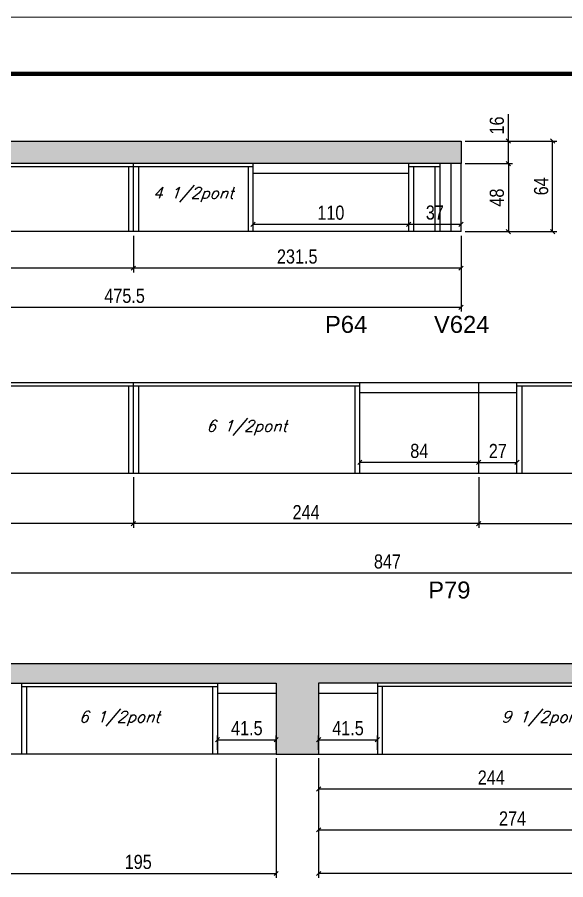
# Model space of a CAD drawing. Extents: x 3309 to 9590, y -2522 to 14608.
# Drawn here: x 8674 to 9062, y 7107 to 7716 of the extents above; entities that cross this region are included whole.
import ezdxf

# ---------------------------------------------------------------- set-up
doc = ezdxf.new("R2010")
doc.units = 0
doc.linetypes.add('DASHED', pattern=[0.75, 0.5, -0.25])
for name, color, linetype in [('5', 5, 'Continuous'), ('COTA', 241, 'Continuous'), ('Painéis', 200, 'Continuous'), ('SARR_2.2x7', 40, 'Continuous'), ('SARR_3.5x7', 81, 'Continuous'), ('texto', 7, 'Continuous')]:
    doc.layers.add(name, color=color, linetype=linetype)
doc.layers.add('Folhas', color=255, linetype='Continuous', lineweight=9)
doc.layers.add('SARRAFO DE PRESSAO', color=251, linetype='DASHED', lineweight=9)
doc.styles.add('COTA TECNICA', font='techl___.ttf', dxfattribs={"height": 10})
doc.styles.add('Romans', font='romans.shx')
doc.styles.get("Standard").update_dxf_attribs({"font": 'arial.ttf'})
doc.dimstyles.new('PAINEL', dxfattribs={"dimtxt": 10, "dimasz": 3, "dimexe": 3, "dimexo": 3, "dimgap": 3, "dimtad": 1, "dimdec": 1, "dimzin": 12, "dimdsep": 46, "dimtxsty": 'COTA TECNICA', "dimblk1": 'OBLIQUE', "dimblk2": 'OBLIQUE', "dimsah": 1, "dimcen": 0.9, "dimclrd": 4, "dimclre": 4, "dimclrt": 240, "dimadec": 1, "dimazin": 3, "dimtfac": 1, "dimtdec": 1, "dimtmove": 0, "dimatfit": 3, "dimfxl": 1, "dimtolj": 1, "dimtzin": 12, "dimarcsym": 0})

# ---------------------------------------------------------------- blocks, each defined once
blk = doc.blocks.new('9999999999')
at = {"layer": 'Folhas'}
blk.add_lwpolyline([(98138.98, 34190.21), (99623.98, 34190.21), (99623.98, 35240.21), (98138.98, 35240.21)], close=True, dxfattribs=at)
at = {"layer": 'Folhas', "color": 30, "const_width": 3}
blk.add_lwpolyline([(98213.98, 34230.21), (99583.98, 34230.21), (99583.98, 35200.21), (98213.98, 35200.21)], close=True, dxfattribs=at)
blk = doc.blocks.new('_Oblique')
at = {"color": 0, "linetype": 'ByBlock', "lineweight": -2}
blk.add_line((-0.5, -0.5), (0.5, 0.5), dxfattribs=at)
blk = doc.blocks.new('*D836')
at = {"layer": 'COTA', "color": 4, "linetype": 'ByBlock', "lineweight": -2, "transparency": 16777216}
for p, q in [((8756.14, 7561.88), (8756.14, 7535.96)), ((8987.64, 7561.88), (8987.64, 7535.96)), ((8987.64, 7538.96), (8756.14, 7538.96))]:
    blk.add_line(p, q, dxfattribs=at)
at = {"layer": 'Defpoints', "color": 0, "linetype": 'ByBlock', "transparency": 16777216}
for p in [(8756.14, 7564.88), (8987.64, 7564.88), (8756.14, 7538.96)]:
    blk.add_point(p, dxfattribs=at)
at = {"layer": 'COTA', "color": 4, "linetype": 'ByBlock', "lineweight": -2, "transparency": 16777216, "xscale": 3, "yscale": 3, "zscale": 3, "rotation": 180}
blk.add_blockref('_Oblique', (8756.14, 7538.96), dxfattribs=at)
at = {"layer": 'COTA', "color": 4, "linetype": 'ByBlock', "lineweight": -2, "transparency": 16777216, "xscale": 3, "yscale": 3, "zscale": 3}
blk.add_blockref('_Oblique', (8987.64, 7538.96), dxfattribs=at)
at = {"layer": 'COTA', "color": 240, "linetype": 'ByBlock', "transparency": 16777216, "insert": (8871.89, 7547.18), "char_height": 10, "attachment_point": 5, "style": 'COTA TECNICA'}
blk.add_mtext('\\A1;231.5', dxfattribs=at)
blk = doc.blocks.new('*D837')
at = {"layer": 'COTA', "color": 4, "linetype": 'ByBlock', "lineweight": -2, "transparency": 16777216}
for p, q in [((8512.14, 7561.88), (8512.14, 7535.96)), ((8756.14, 7561.88), (8756.14, 7535.96)), ((8756.14, 7538.96), (8512.14, 7538.96))]:
    blk.add_line(p, q, dxfattribs=at)
at = {"layer": 'Defpoints', "color": 0, "linetype": 'ByBlock', "transparency": 16777216}
for p in [(8512.14, 7564.88), (8756.14, 7564.88), (8512.14, 7538.96)]:
    blk.add_point(p, dxfattribs=at)
at = {"layer": 'COTA', "color": 4, "linetype": 'ByBlock', "lineweight": -2, "transparency": 16777216, "xscale": 3, "yscale": 3, "zscale": 3, "rotation": 180}
blk.add_blockref('_Oblique', (8512.14, 7538.96), dxfattribs=at)
at = {"layer": 'COTA', "color": 4, "linetype": 'ByBlock', "lineweight": -2, "transparency": 16777216, "xscale": 3, "yscale": 3, "zscale": 3}
blk.add_blockref('_Oblique', (8756.14, 7538.96), dxfattribs=at)
at = {"layer": 'COTA', "color": 240, "linetype": 'ByBlock', "transparency": 16777216, "insert": (8634.14, 7547.04), "char_height": 10, "attachment_point": 5, "style": 'COTA TECNICA'}
blk.add_mtext('\\A1;244', dxfattribs=at)
blk = doc.blocks.new('*D838')
at = {"layer": 'COTA', "color": 4, "linetype": 'ByBlock', "lineweight": -2, "transparency": 16777216}
for p, q in [((8512.14, 7561.88), (8512.14, 7508.25)), ((8987.64, 7561.88), (8987.64, 7508.25)), ((8987.64, 7511.25), (8512.14, 7511.25))]:
    blk.add_line(p, q, dxfattribs=at)
at = {"layer": 'Defpoints', "color": 0, "linetype": 'ByBlock', "transparency": 16777216}
for p in [(8512.14, 7564.88), (8987.64, 7564.88), (8512.14, 7511.25)]:
    blk.add_point(p, dxfattribs=at)
at = {"layer": 'COTA', "color": 4, "linetype": 'ByBlock', "lineweight": -2, "transparency": 16777216, "xscale": 3, "yscale": 3, "zscale": 3, "rotation": 180}
blk.add_blockref('_Oblique', (8512.14, 7511.25), dxfattribs=at)
at = {"layer": 'COTA', "color": 4, "linetype": 'ByBlock', "lineweight": -2, "transparency": 16777216, "xscale": 3, "yscale": 3, "zscale": 3}
blk.add_blockref('_Oblique', (8987.64, 7511.25), dxfattribs=at)
at = {"layer": 'COTA', "color": 240, "linetype": 'ByBlock', "transparency": 16777216, "insert": (8749.89, 7519.36), "char_height": 10, "attachment_point": 5, "style": 'COTA TECNICA'}
blk.add_mtext('\\A1;475.5', dxfattribs=at)
blk = doc.blocks.new('*D839')
at = {"layer": 'COTA', "color": 4, "lineweight": -2, "transparency": 16777216}
for p, q in [((8840.64, 7567.88), (8840.64, 7573.05)), ((8840.64, 7570.05), (8950.64, 7570.05)), ((8950.64, 7567.88), (8950.64, 7573.05))]:
    blk.add_line(p, q, dxfattribs=at)
at = {"layer": 'Defpoints', "color": 0, "transparency": 16777216}
for p in [(8950.64, 7570.05), (8840.64, 7564.88, 0), (8950.64, 7564.88, 0)]:
    blk.add_point(p, dxfattribs=at)
at = {"layer": 'COTA', "color": 4, "lineweight": -2, "transparency": 16777216, "xscale": 3, "yscale": 3, "zscale": 3, "rotation": 180}
blk.add_blockref('_Oblique', (8840.64, 7570.05), dxfattribs=at)
at = {"layer": 'COTA', "color": 4, "lineweight": -2, "transparency": 16777216, "xscale": 3, "yscale": 3, "zscale": 3}
blk.add_blockref('_Oblique', (8950.64, 7570.05), dxfattribs=at)
at = {"layer": 'COTA', "color": 240, "transparency": 16777216, "insert": (8895.64, 7578.15), "char_height": 10, "attachment_point": 5, "style": 'COTA TECNICA'}
blk.add_mtext('\\A1;110', dxfattribs=at)
blk = doc.blocks.new('*D840')
at = {"layer": 'COTA', "color": 4, "lineweight": -2, "transparency": 16777216}
for p, q in [((8950.64, 7567.88), (8950.64, 7573.05)), ((8950.64, 7570.05), (8987.64, 7570.05))]:
    blk.add_line(p, q, dxfattribs=at)
at = {"layer": 'Defpoints', "color": 0, "transparency": 16777216}
for p in [(8987.64, 7570.05, 0), (8987.64, 7570.05), (8950.64, 7564.88, 0)]:
    blk.add_point(p, dxfattribs=at)
at = {"layer": 'COTA', "color": 4, "lineweight": -2, "transparency": 16777216, "xscale": 3, "yscale": 3, "zscale": 3, "rotation": 180}
blk.add_blockref('_Oblique', (8950.64, 7570.05), dxfattribs=at)
at = {"layer": 'COTA', "color": 4, "lineweight": -2, "transparency": 16777216, "xscale": 3, "yscale": 3, "zscale": 3}
blk.add_blockref('_Oblique', (8987.64, 7570.05), dxfattribs=at)
at = {"layer": 'COTA', "color": 240, "transparency": 16777216, "insert": (8969.14, 7578.27), "char_height": 10, "attachment_point": 5, "style": 'COTA TECNICA'}
blk.add_mtext('\\A1;37', dxfattribs=at)
blk = doc.blocks.new('*D841')
at = {"layer": 'COTA', "color": 4, "linetype": 'ByBlock', "lineweight": -2, "transparency": 16777216}
for p, q in [((9000.14, 7391.1), (9000.14, 7355.36)), ((9244.14, 7391.1), (9244.14, 7355.36)), ((9000.14, 7358.36), (9244.14, 7358.36))]:
    blk.add_line(p, q, dxfattribs=at)
at = {"layer": 'Defpoints', "color": 0, "linetype": 'ByBlock', "transparency": 16777216}
for p in [(9000.14, 7394.1), (9244.14, 7394.1), (9244.14, 7358.36)]:
    blk.add_point(p, dxfattribs=at)
at = {"layer": 'COTA', "color": 4, "linetype": 'ByBlock', "lineweight": -2, "transparency": 16777216, "xscale": 3, "yscale": 3, "zscale": 3, "rotation": 180}
blk.add_blockref('_Oblique', (9000.14, 7358.36), dxfattribs=at)
at = {"layer": 'COTA', "color": 4, "linetype": 'ByBlock', "lineweight": -2, "transparency": 16777216, "xscale": 3, "yscale": 3, "zscale": 3}
blk.add_blockref('_Oblique', (9244.14, 7358.36), dxfattribs=at)
at = {"layer": 'COTA', "color": 240, "linetype": 'ByBlock', "transparency": 16777216, "insert": (9122.14, 7366.43), "char_height": 10, "attachment_point": 5, "style": 'COTA TECNICA'}
blk.add_mtext('\\A1;244', dxfattribs=at)
blk = doc.blocks.new('*D843')
at = {"layer": 'COTA', "color": 4, "lineweight": -2, "transparency": 16777216}
for p, q in [((8756.14, 7391.1), (8756.14, 7355.36)), ((9000.14, 7391.1), (9000.14, 7355.36)), ((9000.14, 7358.36), (8756.14, 7358.36))]:
    blk.add_line(p, q, dxfattribs=at)
at = {"layer": 'Defpoints', "color": 0, "transparency": 16777216}
for p in [(8756.14, 7394.1), (9000.14, 7394.1), (8756.14, 7358.36)]:
    blk.add_point(p, dxfattribs=at)
at = {"layer": 'COTA', "color": 4, "lineweight": -2, "transparency": 16777216, "xscale": 3, "yscale": 3, "zscale": 3, "rotation": 180}
blk.add_blockref('_Oblique', (8756.14, 7358.36), dxfattribs=at)
at = {"layer": 'COTA', "color": 4, "lineweight": -2, "transparency": 16777216, "xscale": 3, "yscale": 3, "zscale": 3}
blk.add_blockref('_Oblique', (9000.14, 7358.36), dxfattribs=at)
at = {"layer": 'COTA', "color": 240, "transparency": 16777216, "insert": (8878.14, 7366.43), "char_height": 10, "attachment_point": 5, "style": 'COTA TECNICA'}
blk.add_mtext('\\A1;244', dxfattribs=at)
blk = doc.blocks.new('*D844')
at = {"layer": 'COTA', "color": 4, "lineweight": -2, "transparency": 16777216}
for p, q in [((8512.14, 7391.1), (8512.14, 7355.36)), ((8756.14, 7391.1), (8756.14, 7355.36)), ((8756.14, 7358.36), (8512.14, 7358.36))]:
    blk.add_line(p, q, dxfattribs=at)
at = {"layer": 'Defpoints', "color": 0, "transparency": 16777216}
for p in [(8512.14, 7394.1), (8756.14, 7394.1), (8512.14, 7358.36)]:
    blk.add_point(p, dxfattribs=at)
at = {"layer": 'COTA', "color": 4, "lineweight": -2, "transparency": 16777216, "xscale": 3, "yscale": 3, "zscale": 3, "rotation": 180}
blk.add_blockref('_Oblique', (8512.14, 7358.36), dxfattribs=at)
at = {"layer": 'COTA', "color": 4, "lineweight": -2, "transparency": 16777216, "xscale": 3, "yscale": 3, "zscale": 3}
blk.add_blockref('_Oblique', (8756.14, 7358.36), dxfattribs=at)
at = {"layer": 'COTA', "color": 240, "transparency": 16777216, "insert": (8634.14, 7366.43), "char_height": 10, "attachment_point": 5, "style": 'COTA TECNICA'}
blk.add_mtext('\\A1;244', dxfattribs=at)
blk = doc.blocks.new('*D845')
at = {"layer": 'COTA', "color": 4, "lineweight": -2, "transparency": 16777216}
for p, q in [((8916.14, 7397.1), (8916.14, 7404.62)), ((9000.14, 7397.1), (9000.14, 7404.62)), ((9000.14, 7401.62), (8916.14, 7401.62))]:
    blk.add_line(p, q, dxfattribs=at)
at = {"layer": 'Defpoints', "color": 0, "transparency": 16777216}
for p in [(8916.14, 7401.62), (8916.14, 7394.1), (9000.14, 7394.1)]:
    blk.add_point(p, dxfattribs=at)
at = {"layer": 'COTA', "color": 4, "lineweight": -2, "transparency": 16777216, "xscale": 3, "yscale": 3, "zscale": 3, "rotation": 180}
blk.add_blockref('_Oblique', (8916.14, 7401.62), dxfattribs=at)
at = {"layer": 'COTA', "color": 4, "lineweight": -2, "transparency": 16777216, "xscale": 3, "yscale": 3, "zscale": 3}
blk.add_blockref('_Oblique', (9000.14, 7401.62), dxfattribs=at)
at = {"layer": 'COTA', "color": 240, "transparency": 16777216, "insert": (8958.14, 7409.72), "char_height": 10, "attachment_point": 5, "style": 'COTA TECNICA'}
blk.add_mtext('\\A1;84', dxfattribs=at)
blk = doc.blocks.new('*D847')
at = {"layer": 'COTA', "color": 4, "lineweight": -2, "transparency": 16777216}
blk.add_line((9000.14, 7401.62), (9027.14, 7401.62), dxfattribs=at)
at = {"layer": 'Defpoints', "color": 0, "transparency": 16777216}
for p in [(9000.14, 7401.62, 0), (9027.14, 7401.62, 0), (9027.14, 7401.62)]:
    blk.add_point(p, dxfattribs=at)
at = {"layer": 'COTA', "color": 4, "lineweight": -2, "transparency": 16777216, "xscale": 3, "yscale": 3, "zscale": 3, "rotation": 180}
blk.add_blockref('_Oblique', (9000.14, 7401.62), dxfattribs=at)
at = {"layer": 'COTA', "color": 4, "lineweight": -2, "transparency": 16777216, "xscale": 3, "yscale": 3, "zscale": 3}
blk.add_blockref('_Oblique', (9027.14, 7401.62), dxfattribs=at)
at = {"layer": 'COTA', "color": 240, "transparency": 16777216, "insert": (9013.64, 7409.7), "char_height": 10, "attachment_point": 5, "style": 'COTA TECNICA'}
blk.add_mtext('\\A1;27', dxfattribs=at)
blk = doc.blocks.new('*D848')
at = {"layer": 'COTA', "color": 4, "lineweight": -2, "transparency": 16777216}
for p, q in [((8990.64, 7612.88), (9024.08, 7612.88)), ((9021.08, 7612.88), (9021.08, 7564.88)), ((8990.64, 7564.88), (9024.08, 7564.88))]:
    blk.add_line(p, q, dxfattribs=at)
at = {"layer": 'Defpoints', "color": 0, "transparency": 16777216}
for p in [(8987.64, 7612.88, 0), (8987.64, 7564.88, 0), (9021.08, 7564.88)]:
    blk.add_point(p, dxfattribs=at)
at = {"layer": 'COTA', "color": 4, "lineweight": -2, "transparency": 16777216, "xscale": 3, "yscale": 3, "zscale": 3}
for p, rotation in [((9021.08, 7612.88), 90), ((9021.08, 7564.88), 270)]:
    blk.add_blockref('_Oblique', p, dxfattribs=dict(at, rotation=rotation))
at = {"layer": 'COTA', "color": 240, "transparency": 16777216, "insert": (9012.98, 7588.88), "char_height": 10, "attachment_point": 5, "rotation": 90, "style": 'COTA TECNICA'}
blk.add_mtext('\\A1;48', dxfattribs=at)
blk = doc.blocks.new('*D849')
at = {"layer": 'COTA', "color": 4, "lineweight": -2, "transparency": 16777216}
for p, q in [((9021.08, 7628.88), (9021.08, 7647.89)), ((8990.64, 7628.88), (9024.08, 7628.88)), ((9021.08, 7612.88), (9021.08, 7628.88)), ((8990.64, 7612.88), (9024.08, 7612.88))]:
    blk.add_line(p, q, dxfattribs=at)
at = {"layer": 'Defpoints', "color": 0, "transparency": 16777216}
for p in [(8987.64, 7628.88, 0), (9021.08, 7628.88), (8987.64, 7612.88, 0)]:
    blk.add_point(p, dxfattribs=at)
at = {"layer": 'COTA', "color": 4, "lineweight": -2, "transparency": 16777216, "xscale": 3, "yscale": 3, "zscale": 3}
for p, rotation in [((9021.08, 7628.88), 90), ((9021.08, 7612.88), 270)]:
    blk.add_blockref('_Oblique', p, dxfattribs=dict(at, rotation=rotation))
at = {"layer": 'COTA', "color": 240, "transparency": 16777216, "insert": (9012.98, 7639.88), "char_height": 10, "attachment_point": 5, "rotation": 90, "style": 'COTA TECNICA'}
blk.add_mtext('\\A1;16', dxfattribs=at)
blk = doc.blocks.new('*D850')
at = {"layer": 'COTA', "color": 4, "lineweight": -2, "transparency": 16777216}
for p, q in [((8990.64, 7628.88), (9055.39, 7628.88)), ((9052.39, 7564.88), (9052.39, 7628.88)), ((8990.64, 7564.88), (9055.39, 7564.88))]:
    blk.add_line(p, q, dxfattribs=at)
at = {"layer": 'Defpoints', "color": 0, "transparency": 16777216}
for p in [(8987.64, 7628.88, 0), (9052.39, 7628.88), (8987.64, 7564.88, 0)]:
    blk.add_point(p, dxfattribs=at)
at = {"layer": 'COTA', "color": 4, "lineweight": -2, "transparency": 16777216, "xscale": 3, "yscale": 3, "zscale": 3}
for p, rotation in [((9052.39, 7628.88), 90), ((9052.39, 7564.88), 270)]:
    blk.add_blockref('_Oblique', p, dxfattribs=dict(at, rotation=rotation))
at = {"layer": 'COTA', "color": 240, "transparency": 16777216, "insert": (9044.29, 7596.88), "char_height": 10, "attachment_point": 5, "rotation": 90, "style": 'COTA TECNICA'}
blk.add_mtext('\\A1;64', dxfattribs=at)
blk = doc.blocks.new('*D855')
at = {"layer": 'COTA', "color": 4, "lineweight": -2, "transparency": 16777216}
for p, q in [((8662.02, 7192.45), (8662.02, 7107.96)), ((8857.02, 7192.45), (8857.02, 7107.96)), ((8662.02, 7110.96), (8857.02, 7110.96))]:
    blk.add_line(p, q, dxfattribs=at)
at = {"layer": 'Defpoints', "color": 0, "transparency": 16777216}
for p in [(8662.02, 7195.45, 0), (8857.02, 7195.45, 0), (8857.02, 7110.96)]:
    blk.add_point(p, dxfattribs=at)
at = {"layer": 'COTA', "color": 4, "lineweight": -2, "transparency": 16777216, "xscale": 3, "yscale": 3, "zscale": 3, "rotation": 180}
blk.add_blockref('_Oblique', (8662.02, 7110.96), dxfattribs=at)
at = {"layer": 'COTA', "color": 4, "lineweight": -2, "transparency": 16777216, "xscale": 3, "yscale": 3, "zscale": 3}
blk.add_blockref('_Oblique', (8857.02, 7110.96), dxfattribs=at)
at = {"layer": 'COTA', "color": 240, "transparency": 16777216, "insert": (8759.52, 7119.1), "char_height": 10, "attachment_point": 5, "style": 'COTA TECNICA'}
blk.add_mtext('\\A1;195', dxfattribs=at)
blk = doc.blocks.new('*D856')
at = {"layer": 'COTA', "color": 4, "lineweight": -2, "transparency": 16777216}
for p, q in [((8887.02, 7192.45), (8887.02, 7107.96)), ((9405.02, 7192.45), (9405.02, 7107.96)), ((9405.02, 7110.96), (8887.02, 7110.96))]:
    blk.add_line(p, q, dxfattribs=at)
at = {"layer": 'Defpoints', "color": 0, "transparency": 16777216}
for p in [(8887.02, 7195.45, 0), (9405.02, 7195.45, 0), (8887.02, 7110.96)]:
    blk.add_point(p, dxfattribs=at)
at = {"layer": 'COTA', "color": 4, "lineweight": -2, "transparency": 16777216, "xscale": 3, "yscale": 3, "zscale": 3, "rotation": 180}
blk.add_blockref('_Oblique', (8887.02, 7110.96), dxfattribs=at)
at = {"layer": 'COTA', "color": 4, "lineweight": -2, "transparency": 16777216, "xscale": 3, "yscale": 3, "zscale": 3}
blk.add_blockref('_Oblique', (9405.02, 7110.96), dxfattribs=at)
at = {"layer": 'COTA', "color": 240, "transparency": 16777216, "insert": (9146.02, 7119.09), "char_height": 10, "attachment_point": 5, "style": 'COTA TECNICA'}
blk.add_mtext('\\A1;518', dxfattribs=at)
blk = doc.blocks.new('*D857')
at = {"layer": 'COTA', "color": 4, "lineweight": -2, "transparency": 16777216}
for p, q in [((8815.52, 7198.45), (8815.52, 7208.57)), ((8815.52, 7205.57), (8857.02, 7205.57)), ((8857.02, 7198.45), (8857.02, 7208.57))]:
    blk.add_line(p, q, dxfattribs=at)
at = {"layer": 'Defpoints', "color": 0, "transparency": 16777216}
for p in [(8857.02, 7205.57), (8815.52, 7195.45, 0), (8857.02, 7195.45, 0)]:
    blk.add_point(p, dxfattribs=at)
at = {"layer": 'COTA', "color": 4, "lineweight": -2, "transparency": 16777216, "xscale": 3, "yscale": 3, "zscale": 3, "rotation": 180}
blk.add_blockref('_Oblique', (8815.52, 7205.57), dxfattribs=at)
at = {"layer": 'COTA', "color": 4, "lineweight": -2, "transparency": 16777216, "xscale": 3, "yscale": 3, "zscale": 3}
blk.add_blockref('_Oblique', (8857.02, 7205.57), dxfattribs=at)
at = {"layer": 'COTA', "color": 240, "transparency": 16777216, "insert": (8836.27, 7213.68), "char_height": 10, "attachment_point": 5, "style": 'COTA TECNICA'}
blk.add_mtext('\\A1;41.5', dxfattribs=at)
blk = doc.blocks.new('*D858')
at = {"layer": 'COTA', "color": 4, "lineweight": -2, "transparency": 16777216}
for p, q in [((8887.02, 7198.45), (8887.02, 7208.57)), ((8887.02, 7205.57), (8928.52, 7205.57)), ((8928.52, 7198.45), (8928.52, 7208.57))]:
    blk.add_line(p, q, dxfattribs=at)
at = {"layer": 'Defpoints', "color": 0, "transparency": 16777216}
for p in [(8928.52, 7205.57), (8887.02, 7195.45, 0), (8928.52, 7195.45, 0)]:
    blk.add_point(p, dxfattribs=at)
at = {"layer": 'COTA', "color": 4, "lineweight": -2, "transparency": 16777216, "xscale": 3, "yscale": 3, "zscale": 3, "rotation": 180}
blk.add_blockref('_Oblique', (8887.02, 7205.57), dxfattribs=at)
at = {"layer": 'COTA', "color": 4, "lineweight": -2, "transparency": 16777216, "xscale": 3, "yscale": 3, "zscale": 3}
blk.add_blockref('_Oblique', (8928.52, 7205.57), dxfattribs=at)
at = {"layer": 'COTA', "color": 240, "transparency": 16777216, "insert": (8907.77, 7213.68), "char_height": 10, "attachment_point": 5, "style": 'COTA TECNICA'}
blk.add_mtext('\\A1;41.5', dxfattribs=at)
blk = doc.blocks.new('*D859')
at = {"layer": 'COTA', "color": 4, "lineweight": -2, "transparency": 16777216}
for p, q in [((8887.02, 7192.45), (8887.02, 7167.73)), ((9131.02, 7192.45), (9131.02, 7167.73)), ((8887.02, 7170.73), (9131.02, 7170.73))]:
    blk.add_line(p, q, dxfattribs=at)
at = {"layer": 'Defpoints', "color": 0, "transparency": 16777216}
for p in [(8887.02, 7195.45, 0), (9131.02, 7195.45, 0), (9131.02, 7170.73)]:
    blk.add_point(p, dxfattribs=at)
at = {"layer": 'COTA', "color": 4, "lineweight": -2, "transparency": 16777216, "xscale": 3, "yscale": 3, "zscale": 3, "rotation": 180}
blk.add_blockref('_Oblique', (8887.02, 7170.73), dxfattribs=at)
at = {"layer": 'COTA', "color": 4, "lineweight": -2, "transparency": 16777216, "xscale": 3, "yscale": 3, "zscale": 3}
blk.add_blockref('_Oblique', (9131.02, 7170.73), dxfattribs=at)
at = {"layer": 'COTA', "color": 240, "transparency": 16777216, "insert": (9009.02, 7178.8), "char_height": 10, "attachment_point": 5, "style": 'COTA TECNICA'}
blk.add_mtext('\\A1;244', dxfattribs=at)
blk = doc.blocks.new('*D861')
at = {"layer": 'COTA', "color": 4, "lineweight": -2, "transparency": 16777216}
for p, q in [((8887.02, 7192.45), (8887.02, 7138.83)), ((9161.02, 7192.45), (9161.02, 7138.83)), ((8887.02, 7141.83), (9161.02, 7141.83))]:
    blk.add_line(p, q, dxfattribs=at)
at = {"layer": 'Defpoints', "color": 0, "transparency": 16777216}
for p in [(8887.02, 7195.45, 0), (9161.02, 7195.45, 0), (9161.02, 7141.83)]:
    blk.add_point(p, dxfattribs=at)
at = {"layer": 'COTA', "color": 4, "lineweight": -2, "transparency": 16777216, "xscale": 3, "yscale": 3, "zscale": 3, "rotation": 180}
blk.add_blockref('_Oblique', (8887.02, 7141.83), dxfattribs=at)
at = {"layer": 'COTA', "color": 4, "lineweight": -2, "transparency": 16777216, "xscale": 3, "yscale": 3, "zscale": 3}
blk.add_blockref('_Oblique', (9161.02, 7141.83), dxfattribs=at)
at = {"layer": 'COTA', "color": 240, "transparency": 16777216, "insert": (9024.02, 7149.9), "char_height": 10, "attachment_point": 5, "style": 'COTA TECNICA'}
blk.add_mtext('\\A1;274', dxfattribs=at)
blk = doc.blocks.new('*D868')
at = {"layer": 'COTA', "color": 4, "lineweight": -2, "transparency": 16777216}
for p, q in [((8512.14, 7391.1), (8512.14, 7320.44)), ((9359.14, 7391.1), (9359.14, 7320.44)), ((9359.14, 7323.44), (8512.14, 7323.44))]:
    blk.add_line(p, q, dxfattribs=at)
at = {"layer": 'Defpoints', "color": 0, "transparency": 16777216}
for p in [(8512.14, 7394.1, 0), (9359.14, 7394.1, 0), (8512.14, 7323.44)]:
    blk.add_point(p, dxfattribs=at)
at = {"layer": 'COTA', "color": 4, "lineweight": -2, "transparency": 16777216, "xscale": 3, "yscale": 3, "zscale": 3, "rotation": 180}
blk.add_blockref('_Oblique', (8512.14, 7323.44), dxfattribs=at)
at = {"layer": 'COTA', "color": 4, "lineweight": -2, "transparency": 16777216, "xscale": 3, "yscale": 3, "zscale": 3}
blk.add_blockref('_Oblique', (9359.14, 7323.44), dxfattribs=at)
at = {"layer": 'COTA', "color": 240, "transparency": 16777216, "insert": (8935.64, 7331.54), "char_height": 10, "attachment_point": 5, "style": 'COTA TECNICA'}
blk.add_mtext('\\A1;847', dxfattribs=at)

msp = doc.modelspace()

# ---------------------------------------------------------------- hatches: boundary and pattern name
at = {"layer": 'COTA'}
h = msp.add_hatch(dxfattribs=at)
h.set_pattern_fill('AR-CONC', color=256, scale=0.03)
h.paths.add_polyline_path([(8987.64, 7628.88), (8512.14, 7628.88), (8512.14, 7612.88), (8987.64, 7612.88)])
h = msp.add_hatch(dxfattribs=at)
h.set_pattern_fill('AR-CONC', color=256, scale=0.03)
h.set_pattern_definition([(50, (0, 69.6), (5.46554, -0.4781726), [0.5715, -6.2865]), (355, (0, 69.6), (-1.0573026, 5.7317054), [0.4572, -5.0292175]), (100.451445, (0.4555, 69.56), (4.4082374, 5.2535326), [0.4857003, -5.3427073]), (46.1842, (0, 71.124), (8.1323712, -1.26127), [0.85725, -9.42975]), (96.63556, (0.678, 71.019), (7.122124, 7.422784), [0.7285507, -8.014068]), (351.18415, (0, 71.124), (7.122124, 7.422784), [0.685799, -7.543792]), (21, (0.762, 70.743), (4.5484317, -3.067956), [0.5715, -6.2865]), (326, (0.762, 70.743), (1.8540609, 5.525639), [0.4572, -5.0292]), (71.451445, (1.141, 70.487), (6.4024926, 2.457683), [0.4857003, -5.342698]), (37.5, (0, 69.5998), (0.0926581, 2.53665117), [0, -4.96824, 0, -5.1054, 0, -5.04825]), (7.5, (0, 69.5998), (2.0045899, 3.00541724), [0, -2.91084, 0, -4.85394, 0, -1.92405]), (327.5, (-1.6993, 69.5998), (4.06771786, -0.17186232), [0, -1.905, 0, -5.9436, 0, -7.8867]), (317.5, (-2.4613, 69.5998), (4.4438754, 0.7627947), [0, -2.4765, 0, -3.94716, 0, -5.6007])])
h.paths.add_polyline_path([(8662.02, 7245.45), (8857.02, 7245.45), (8857.02, 7195.45), (8887.02, 7195.45), (8887.02, 7245.45), (9405.02, 7245.45), (9405.02, 7259.45), (8635.02, 7259.45), (8635.02, 7244.45), (8484.02, 7244.45), (8484.02, 7259.45), (8484.02, 7292.45), (8450.02, 7292.45), (8450.02, 7230.45), (8635.02, 7230.45), (8635.02, 7195.45), (8662.02, 7195.45)])

# ---------------------------------------------------------------- linework, layer by layer
for p, q in [((8512.14, 7628.88, 0), (8987.64, 7628.88, 0)), ((8987.64, 7628.88, 0), (8987.64, 7612.88, 0)), ((8635.02, 7259.45, 0), (9405.02, 7259.45, 0)), ((8857.02, 7195.45, 0), (8887.02, 7195.45, 0))]:
    msp.add_line(p, q, dxfattribs=at)
at = {"layer": 'Painéis', "linetype": 'ByBlock'}
for p, q in [((8987.64, 7612.88, 0), (8512.14, 7612.88, 0)), ((8756.14, 7564.88, 0), (8756.14, 7612.88, 0)), ((8987.64, 7564.88, 0), (8987.64, 7612.88, 0)), ((8987.64, 7564.88, 0), (8512.14, 7564.88, 0)), ((8512.14, 7458.1, 0), (9359.14, 7458.1, 0)), ((8756.14, 7394.1, 0), (8756.14, 7458.1, 0)), ((9000.14, 7394.1, 0), (9000.14, 7458.1, 0)), ((8512.14, 7394.1, 0), (9359.14, 7394.1, 0)), ((8662.02, 7245.45, 0), (8857.02, 7245.45, 0)), ((8857.02, 7245.45, 0), (8857.02, 7195.45, 0)), ((9405.02, 7245.45, 0), (8887.02, 7245.45, 0)), ((8887.02, 7245.45, 0), (8887.02, 7195.45, 0)), ((8857.02, 7195.45, 0), (8662.02, 7195.45, 0)), ((8887.02, 7195.45, 0), (9405.02, 7195.45, 0))]:
    msp.add_line(p, q, dxfattribs=at)
at = {"layer": 'SARR_2.2x7', "linetype": 'Continuous'}
for p, q in [((8980.64, 7564.88, 0), (8980.64, 7612.88, 0)), ((8756.14, 7610.68, 0), (8527.14, 7610.68, 0)), ((8840.64, 7610.68, 0), (8756.14, 7610.68, 0)), ((8950.64, 7605.88, 0), (8840.64, 7605.88, 0)), ((8972.64, 7610.68, 0), (8950.64, 7610.68, 0)), ((8527.14, 7455.9, 0), (8756.14, 7455.9, 0)), ((8756.14, 7455.9, 0), (8916.14, 7455.9, 0)), ((9027.14, 7455.9, 0), (9244.14, 7455.9, 0)), ((8916.14, 7451.1, 0), (9000.14, 7451.1, 0)), ((9000.14, 7451.1, 0), (9027.14, 7451.1, 0)), ((8677.02, 7243.25, 0), (8815.52, 7243.25, 0)), ((9161.02, 7243.25, 0), (8928.52, 7243.25, 0)), ((8815.52, 7238.45, 0), (8857.02, 7238.45, 0)), ((8887.02, 7238.45, 0), (8928.52, 7238.45, 0))]:
    msp.add_line(p, q, dxfattribs=at)
at = {"layer": 'SARR_3.5x7'}
for p, q in [((8840.64, 7564.88, 0), (8840.64, 7612.88, 0)), ((8950.64, 7564.88, 0), (8950.64, 7612.88, 0)), ((8972.64, 7612.88, 0), (8972.64, 7564.88, 0)), ((8752.64, 7610.68, 0), (8752.64, 7564.88, 0)), ((8759.64, 7610.68, 0), (8759.64, 7564.88, 0)), ((8837.14, 7610.68, 0), (8837.14, 7564.88, 0)), ((8954.14, 7610.68, 0), (8954.14, 7564.88, 0)), ((8969.14, 7610.68, 0), (8969.14, 7564.88, 0)), ((8752.64, 7455.9, 0), (8752.64, 7394.1, 0)), ((8759.64, 7455.9, 0), (8759.64, 7394.1, 0)), ((8912.64, 7455.9, 0), (8912.64, 7394.1, 0)), ((8916.14, 7394.1, 0), (8916.14, 7458.1, 0)), ((9027.14, 7394.1, 0), (9027.14, 7458.1, 0)), ((9030.64, 7455.9, 0), (9030.64, 7394.1, 0)), ((8677.02, 7245.45, 0), (8677.02, 7195.45, 0)), ((8815.52, 7245.45, 0), (8815.52, 7195.45, 0)), ((8928.52, 7245.45, 0), (8928.52, 7195.45, 0)), ((8680.52, 7243.25, 0), (8680.52, 7195.45, 0)), ((8812.02, 7243.25, 0), (8812.02, 7195.45, 0)), ((8932.02, 7243.25, 0), (8932.02, 7195.45, 0))]:
    msp.add_line(p, q, dxfattribs=at)

# ---------------------------------------------------------------- block references
at = {"layer": 'SARRAFO DE PRESSAO', "color": 6, "linetype": 'ByBlock'}
msp.add_blockref('9999999999', (-90061.11, -27523.8), dxfattribs=at)

# ---------------------------------------------------------------- texts
at = {"layer": '5', "linetype": 'Continuous'}
for s, p in [('P64', (8891.51, 7493.24, 0)), ('V624', (8968.53, 7493.24, 0)), ('P79', (8964.46, 7305.43, 0))]:
    msp.add_text(s, height=12, rotation=0.00004, dxfattribs=at).set_placement(p)
at = {"layer": 'texto', "color": 2, "char_height": 8, "attachment_point": 5, "style": 'Romans'}
for s, insert in [('{\\Q19;\\C256;4 1/2pont}', (8798.39, 7590.88, 0)), ('{\\Q19;\\C256;6 1/2pont}', (8836.14, 7426.1, 0)), ('{\\Q19;\\C256;6 1/2pont}', (8746.27, 7220.45, 0)), ('{\\Q19;\\C256;9 1/2pont}', (9044.77, 7220.45, 0))]:
    msp.add_mtext(s, dxfattribs=dict(at, insert=insert))

# ---------------------------------------------------------------- dimensions: what is measured, and where the dimension line sits
at = {"layer": 'COTA'}
for base, p1, p2, angle, picture, middle in [((9021.08, 7628.88), (8987.64, 7612.88, 0), (8987.64, 7628.88, 0), 90, '*D849', (9012.98, 7639.88)), ((9052.39, 7628.88), (8987.64, 7564.88, 0), (8987.64, 7628.88, 0), 90, '*D850', (9044.29, 7596.88)), ((9021.08, 7564.88), (8987.64, 7612.88, 0), (8987.64, 7564.88, 0), 90, '*D848', (9012.98, 7588.88)), ((8512.14, 7358.36, 0), (8756.14, 7394.1, 0), (8512.14, 7394.1, 0), 180, '*D844', (8634.14, 7366.43, 0)), ((8756.14, 7358.36, 0), (9000.14, 7394.1, 0), (8756.14, 7394.1, 0), 180, '*D843', (8878.14, 7366.43, 0)), ((8887.02, 7110.96), (9405.02, 7195.45, 0), (8887.02, 7195.45, 0), 180, '*D856', (9146.02, 7119.09))]:
    dim = msp.add_linear_dim(base=base, p1=p1, p2=p2, angle=angle, dimstyle='PAINEL', dxfattribs=at)
    dim.commit()
    dim.dimension.update_dxf_attribs({"geometry": picture, "text_midpoint": middle})
for base, p1, p2, picture, middle in [((8950.64, 7570.05), (8840.64, 7564.88, 0), (8950.64, 7564.88, 0), '*D839', (8895.64, 7578.15)), ((9027.14, 7401.62), (9000.14, 7401.62, 0), (9027.14, 7401.62, 0), '*D847', (9013.64, 7409.7)), ((8512.14, 7323.44), (9359.14, 7394.1, 0), (8512.14, 7394.1, 0), '*D868', (8935.64, 7331.54)), ((8857.02, 7110.96), (8662.02, 7195.45, 0), (8857.02, 7195.45, 0), '*D855', (8759.52, 7119.1)), ((9131.02, 7170.73), (8887.02, 7195.45, 0), (9131.02, 7195.45, 0), '*D859', (9009.02, 7178.8)), ((9161.02, 7141.83), (8887.02, 7195.45, 0), (9161.02, 7195.45, 0), '*D861', (9024.02, 7149.9))]:
    dim = msp.add_linear_dim(base=base, p1=p1, p2=p2, dimstyle='PAINEL', dxfattribs=at)
    dim.commit()
    dim.dimension.update_dxf_attribs({"geometry": picture, "text_midpoint": middle})
dim = msp.add_linear_dim(base=(8987.64, 7570.05), p1=(8950.64, 7564.88, 0), p2=(8987.64, 7570.05, 0), dimstyle='PAINEL', override={"dimtmove": 1}, dxfattribs=at)
dim.commit()
dim.dimension.update_dxf_attribs({"geometry": '*D840', "text_midpoint": (8969.14, 7578.27)})
at = {"layer": 'COTA', "linetype": 'ByBlock'}
dim = msp.add_linear_dim(base=(8512.14, 7538.96, 0), p1=(8756.14, 7564.88, 0), p2=(8512.14, 7564.88, 0), angle=180, dimstyle='PAINEL', override={"dimtmove": 1}, dxfattribs=at)
dim.commit()
dim.dimension.update_dxf_attribs({"geometry": '*D837', "text_midpoint": (8634.14, 7547.04, 0)})
for base, p2, picture, middle in [((8512.14, 7511.25, 0), (8512.14, 7564.88, 0), '*D838', (8749.89, 7519.36, 0)), ((8756.14, 7538.96, 0), (8756.14, 7564.88, 0), '*D836', (8871.89, 7547.18, 0))]:
    dim = msp.add_linear_dim(base=base, p1=(8987.64, 7564.88, 0), p2=p2, angle=180, dimstyle='PAINEL', dxfattribs=at)
    dim.commit()
    dim.dimension.update_dxf_attribs({"geometry": picture, "text_midpoint": middle})
at = {"layer": 'COTA'}
dim = msp.add_linear_dim(base=(8916.14, 7401.62, 0), p1=(9000.14, 7394.1, 0), p2=(8916.14, 7394.1, 0), angle=180, dimstyle='PAINEL', override={"dimtmove": 1}, dxfattribs=at)
dim.commit()
dim.dimension.update_dxf_attribs({"geometry": '*D845', "text_midpoint": (8958.14, 7409.72, 0)})
at = {"layer": 'COTA', "linetype": 'ByBlock'}
dim = msp.add_linear_dim(base=(9244.14, 7358.36, 0), p1=(9000.14, 7394.1, 0), p2=(9244.14, 7394.1, 0), dimstyle='PAINEL', dxfattribs=at)
dim.commit()
dim.dimension.update_dxf_attribs({"geometry": '*D841', "text_midpoint": (9122.14, 7366.43, 0)})
at = {"layer": 'COTA'}
for base, p1, p2, picture, middle in [((8857.02, 7205.57), (8815.52, 7195.45, 0), (8857.02, 7195.45, 0), '*D857', (8836.27, 7205.57)), ((8928.52, 7205.57), (8887.02, 7195.45, 0), (8928.52, 7195.45, 0), '*D858', (8907.77, 7205.57))]:
    dim = msp.add_linear_dim(base=base, p1=p1, p2=p2, dimstyle='PAINEL', dxfattribs=at)
    dim.commit()
    dim.dimension.update_dxf_attribs({"geometry": picture, "text_midpoint": middle, "dimtype": 160})

doc.saveas('drawing.dxf')
